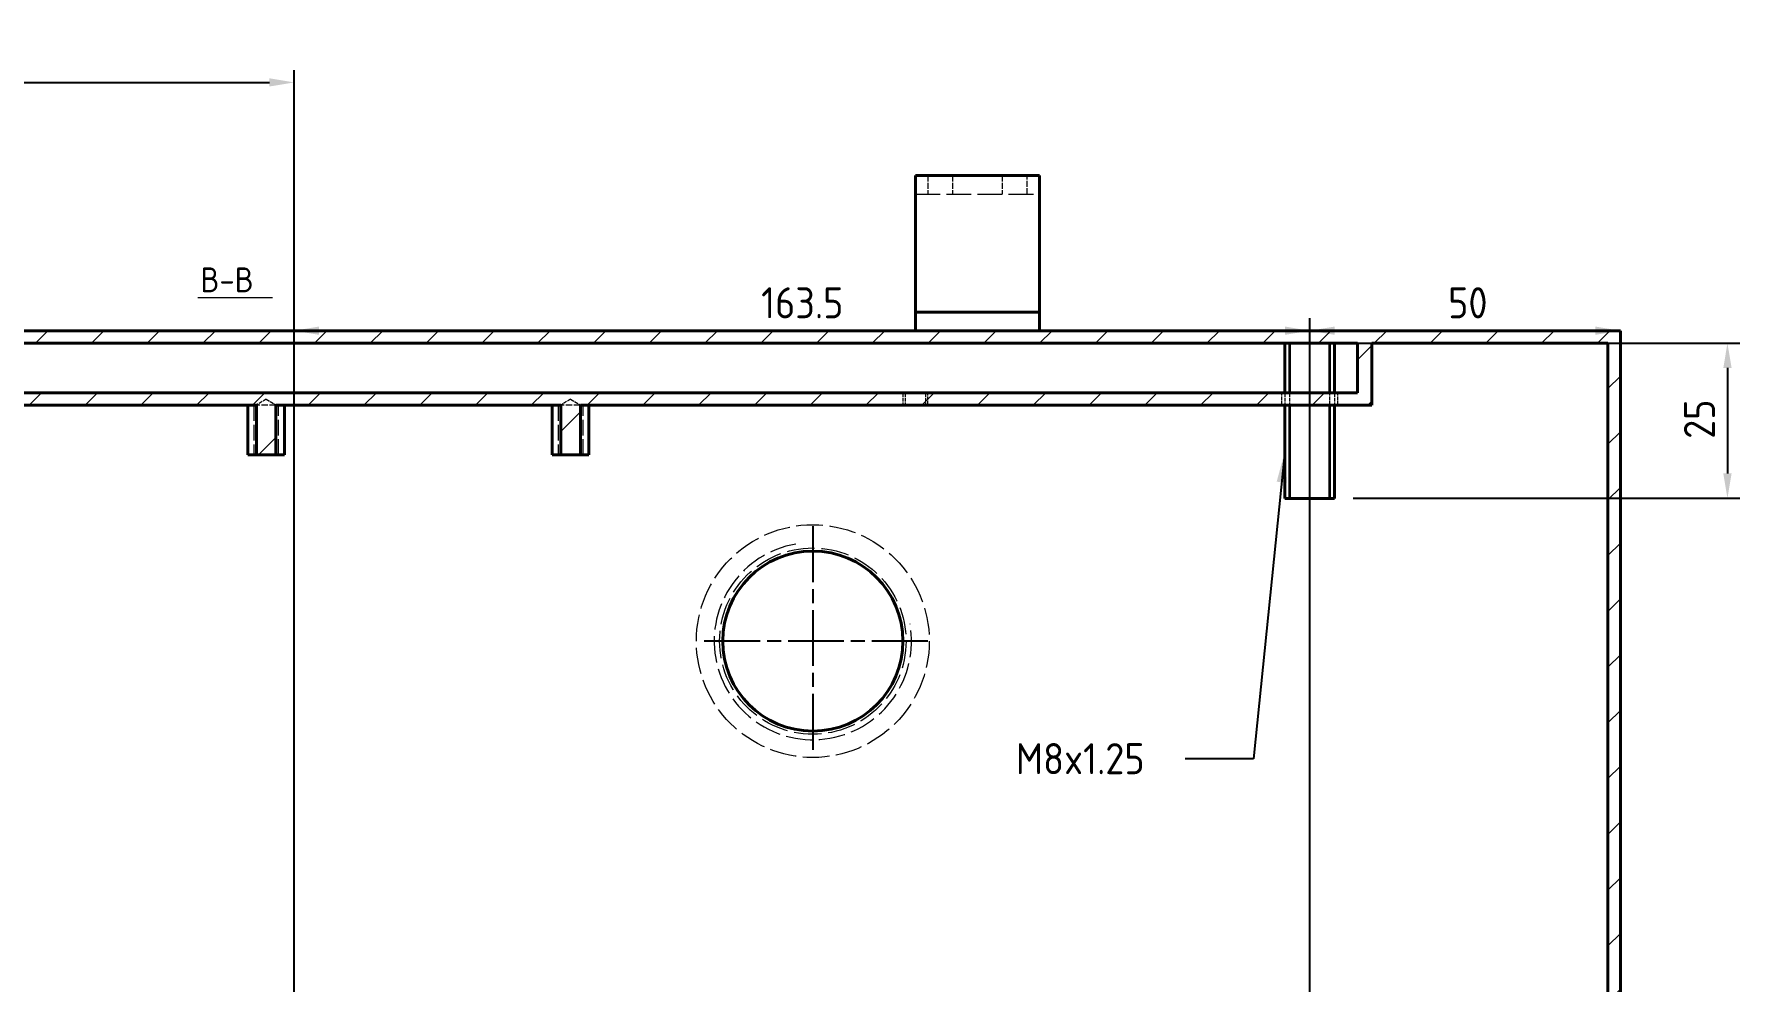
# Model space of a CAD drawing. Header units: millimetres. Extents: x 0 to 2378, y 0 to 1682.
# Drawn here: x 1321.5 to 1596.1, y 931.5 to 1084.2 of the extents above; entities that cross this region are included whole.
import ezdxf

# ---------------------------------------------------------------- set-up
doc = ezdxf.new("R2010")
doc.units = ezdxf.units.MM
doc.header["$LTSCALE"] = 2
doc.linetypes.add('CHAIN', pattern=[0.3543, 0.2362, -0.0295, 0.0591, -0.0295])
doc.linetypes.add('DASHED', pattern=[0.2067, 0.1654, -0.0413])
for name, color, linetype, lineweight in [('가려진 것(ISO)', 2, 'DASHED', 18), ('가시적인 것(ISO)', 3, 'Continuous', 40), ('가시적인 좁은 것(ISO)', 3, 'Continuous', 35), ('기호(ISO)', 5, 'Continuous', 25), ('중심 표식(ISO)', 1, 'Continuous', 25), ('치수(ISO)', 2, 'Continuous', 25), ('해치(ISO)', 7, 'Continuous', 18)]:
    doc.layers.add(name, color=color, linetype=linetype, lineweight=lineweight)
doc.styles.add('치수 텍스트_PSTEK_POSCO', font='isocp.shx')
doc.styles.add('텍스트 스타일512', font='isocp.shx')
doc.dimstyles.new('치수_PSTEK_POSCO', dxfattribs={"dimscale": 2, "dimtxt": 2.5, "dimasz": 2, "dimexe": 1, "dimexo": 1.5, "dimgap": 1, "dimtad": 1, "dimrnd": 1e-08, "dimdsep": 46, "dimtxsty": '치수 텍스트_PSTEK_POSCO', "dimcen": 0.09, "dimdle": 10, "dimclrd": 7, "dimclre": 7, "dimclrt": 2, "dimadec": 1, "dimazin": 2, "dimtfac": 1, "dimtmove": 0, "dimatfit": 3, "dimfxl": 0, "dimtolj": 1, "dimlwd": -1, "dimlwe": -1, "dimarcsym": 0})
doc.dimstyles.new('치수_PSTEK_POSCO$7', dxfattribs={"dimscale": 2, "dimtxt": 2.5, "dimasz": 2.5, "dimexe": 1, "dimexo": 1.5, "dimgap": 1, "dimtad": 1, "dimrnd": 1e-08, "dimdsep": 46, "dimtxsty": '치수 텍스트_PSTEK_POSCO', "dimcen": 0.09, "dimdle": 10, "dimclrd": 7, "dimclre": 7, "dimclrt": 2, "dimadec": 1, "dimazin": 2, "dimtfac": 1, "dimtmove": 0, "dimatfit": 3, "dimfxl": 0, "dimtolj": 1, "dimlwd": -1, "dimlwe": -1, "dimarcsym": 0})

# ---------------------------------------------------------------- blocks, each defined once
blk = doc.blocks.new('*D78')
at = {"layer": 'Defpoints', "color": 0, "transparency": 16777216}
for p in [(1530.89, 1034.39), (1530.89, 1009.39), (1594.13, 1009.39)]:
    blk.add_point(p, dxfattribs=at)
at = {"layer": '치수(ISO)', "color": 7, "transparency": 16777216}
for p, q in [((1533.89, 1034.39), (1596.13, 1034.39)), ((1594.13, 1030.39), (1594.13, 1013.39)), ((1533.89, 1009.39), (1596.13, 1009.39))]:
    blk.add_line(p, q, dxfattribs=at)
for points in [[(1593.47, 1030.39), (1594.8, 1030.39), (1594.13, 1034.39)], [(1593.47, 1013.39), (1594.8, 1013.39), (1594.13, 1009.39)]]:
    blk.add_solid(points, dxfattribs=at)
at = {"layer": '치수(ISO)', "color": 2, "transparency": 16777216, "insert": (1589.63, 1018.97), "char_height": 5, "attachment_point": 4, "rotation": 90, "style": '치수 텍스트_PSTEK_POSCO'}
blk.add_mtext('\\A1;25', dxfattribs=at)
blk = doc.blocks.new('*D108')
at = {"layer": 'Defpoints', "color": 0, "transparency": 16777216}
for p in [(1363.39, 1076.39), (1199.89, 881.39), (1363.39, 881.39)]:
    blk.add_point(p, dxfattribs=at)
at = {"layer": '치수(ISO)', "color": 7, "transparency": 16777216}
for p, q in [((1199.89, 884.39), (1199.89, 1078.39)), ((1363.39, 884.39), (1363.39, 1078.39)), ((1203.89, 1076.39), (1359.39, 1076.39))]:
    blk.add_line(p, q, dxfattribs=at)
for points in [[(1203.89, 1077.06), (1203.89, 1075.73), (1199.89, 1076.39)], [(1359.39, 1077.06), (1359.39, 1075.73), (1363.39, 1076.39)]]:
    blk.add_solid(points, dxfattribs=at)
at = {"layer": '치수(ISO)', "color": 2, "transparency": 16777216, "insert": (1275.04, 1080.89), "char_height": 5, "attachment_point": 4, "style": '치수 텍스트_PSTEK_POSCO'}
blk.add_mtext('\\A1;163.5', dxfattribs=at)
blk = doc.blocks.new('*D109')
at = {"layer": 'Defpoints', "color": 0, "transparency": 16777216}
for p in [(1526.89, 1036.39), (1363.39, 881.39), (1526.89, 881.39)]:
    blk.add_point(p, dxfattribs=at)
at = {"layer": '치수(ISO)', "color": 7, "transparency": 16777216}
for p, q in [((1363.39, 884.39), (1363.39, 1038.39)), ((1526.89, 884.39), (1526.89, 1038.39)), ((1367.39, 1036.39), (1522.89, 1036.39))]:
    blk.add_line(p, q, dxfattribs=at)
for points in [[(1367.39, 1037.06), (1367.39, 1035.73), (1363.39, 1036.39)], [(1522.89, 1037.06), (1522.89, 1035.73), (1526.89, 1036.39)]]:
    blk.add_solid(points, dxfattribs=at)
at = {"layer": '치수(ISO)', "color": 2, "transparency": 16777216, "insert": (1438.56, 1040.89), "char_height": 5, "attachment_point": 4, "style": '치수 텍스트_PSTEK_POSCO'}
blk.add_mtext('\\A1;163.5', dxfattribs=at)
blk = doc.blocks.new('*D110')
at = {"layer": 'Defpoints', "color": 0, "transparency": 16777216}
for p in [(1576.89, 1036.39), (1576.89, 1036.39), (1526.89, 881.39)]:
    blk.add_point(p, dxfattribs=at)
at = {"layer": '치수(ISO)', "color": 7, "transparency": 16777216}
for p, q in [((1526.89, 884.39), (1526.89, 1038.39)), ((1530.89, 1036.39), (1572.89, 1036.39))]:
    blk.add_line(p, q, dxfattribs=at)
for points in [[(1530.89, 1037.06), (1530.89, 1035.73), (1526.89, 1036.39)], [(1572.89, 1037.06), (1572.89, 1035.73), (1576.89, 1036.39)]]:
    blk.add_solid(points, dxfattribs=at)
at = {"layer": '치수(ISO)', "color": 2, "transparency": 16777216, "insert": (1549.16, 1040.89), "char_height": 5, "attachment_point": 4, "style": '치수 텍스트_PSTEK_POSCO'}
blk.add_mtext('\\A1;50', dxfattribs=at)

msp = doc.modelspace()

# ---------------------------------------------------------------- hatches: boundary and pattern name
at = {"layer": '해치(ISO)'}
h = msp.add_hatch(dxfattribs=at)
h.set_pattern_fill('ANSI31', color=256, scale=50.8, style=0)
h.set_pattern_definition([(45, (0, 0), (-4.490128, 4.490128), [])])
h.paths.add_polyline_path([(1574.8906, 1034.3869), (1574.8906, 888.3869), (1554.8906, 888.3869), (1554.8906, 870.3869), (1566.8906, 870.3869), (1566.8906, 872.3869), (1556.8906, 872.3869), (1556.8906, 886.3869), (1576.8906, 886.3869), (1576.8906, 1036.3869), (1149.8906, 1036.3869), (1149.8906, 886.3869), (1169.8906, 886.3869), (1169.8906, 872.3869), (1159.8906, 872.3869), (1159.8906, 870.3869), (1171.8906, 870.3869), (1171.8906, 888.3869), (1151.8906, 888.3869), (1151.8906, 1034.3869), (1189.8906, 1034.3869), (1189.8906, 1024.3869), (1357.3246, 1024.3869), (1357.3246, 1016.3869), (1360.4566, 1016.3869), (1360.4566, 1024.3869), (1406.3246, 1024.3869), (1406.3246, 1016.3869), (1409.4566, 1016.3869), (1409.4566, 1024.3869), (1536.8906, 1024.3869), (1536.8906, 1034.3869)])
h.paths.add_polyline_path([(1192.1906, 1034.3869), (1534.5906, 1034.3869), (1534.5906, 1026.3869), (1192.1906, 1026.3869)], flags=0)
edge = h.paths.add_edge_path()
edge.add_ellipse((1194.8906, 883.3869), major_axis=(-2.5, 0), ratio=1, start_angle=0, end_angle=360)
edge = h.paths.add_edge_path()
edge.add_line((1576.8906, 885.3869), (1574.8906, 885.3869))
edge.add_line((1574.8906, 885.3869), (1574.8906, 863.3869))
edge.add_line((1574.8906, 863.3869), (1393.8906, 863.3869))
edge.add_line((1393.8906, 863.3869), (1393.8906, 861.3869))
edge.add_line((1393.8906, 861.3869), (1459.8906, 861.3869))
edge.add_line((1459.8906, 861.3869), (1459.8906, 847.3869))
edge.add_ellipse((1457.8906, 847.3869), major_axis=(2, 0), ratio=1, start_angle=270, end_angle=360, ccw=False)
edge.add_line((1457.8906, 845.3869), (1449.8906, 845.3869))
edge.add_line((1449.8906, 845.3869), (1449.8906, 843.3869))
edge.add_line((1449.8906, 843.3869), (1458.6906, 843.3869))
edge.add_ellipse((1458.6906, 846.5869), major_axis=(0, -3.2), ratio=1, start_angle=0, end_angle=90)
edge.add_line((1461.8906, 846.5869), (1461.8906, 841.3869))
edge.add_line((1461.8906, 841.3869), (1473.8906, 841.3869))
edge.add_line((1473.8906, 841.3869), (1473.8906, 843.3869))
edge.add_line((1473.8906, 843.3869), (1463.8906, 843.3869))
edge.add_line((1463.8906, 843.3869), (1463.8906, 861.3869))
edge.add_line((1463.8906, 861.3869), (1576.8906, 861.3869))
edge.add_line((1576.8906, 861.3869), (1576.8906, 885.3869))
h.paths.add_polyline_path([(1151.8906, 885.3869), (1149.8906, 885.3869), (1149.8906, 861.3869), (1207.8906, 861.3869), (1207.8906, 843.3869), (1197.8906, 843.3869), (1197.8906, 841.3869), (1209.8906, 841.3869), (1209.8906, 861.3869), (1229.8906, 861.3869), (1229.8906, 863.3869), (1151.8906, 863.3869)])
h.paths.add_polyline_path([(1417.3906, 832.3869), (1417.3906, 833.1929), (1417.3906, 834.3869), (1395.3906, 834.3869), (1395.3906, 832.3869), (1414.2531, 832.3869), (1415.0706, 832.3869)])
h.paths.add_polyline_path([(1490.8906, 832.3869), (1490.8906, 860.3869), (1475.8906, 860.3869), (1475.8906, 858.3869), (1488.8906, 858.3869), (1488.8906, 834.3869), (1441.3906, 834.3869), (1441.3906, 833.1929), (1441.3906, 832.3869), (1443.7106, 832.3869), (1444.5281, 832.3869)])
h.paths.add_polyline_path([(1180.8906, 860.3869), (1180.8906, 832.3869), (1228.8906, 832.3869), (1228.8906, 834.3869), (1182.8906, 834.3869), (1182.8906, 860.3869)])

# ---------------------------------------------------------------- linework, layer by layer
at = {"layer": '가려진 것(ISO)', "ltscale": 2.856945}
for p, q in [((1465.3906, 1061.3869), (1465.3906, 1058.3869)), ((1469.3906, 1061.3869), (1469.3906, 1058.3869)), ((1477.3906, 1061.3869), (1477.3906, 1058.3869)), ((1481.3906, 1058.3869), (1481.3906, 1061.3869))]:
    msp.add_line(p, q, dxfattribs=at)
at = {"layer": '가려진 것(ISO)', "ltscale": 12.094824}
msp.add_line((1463.3906, 1058.3869), (1483.3906, 1058.3869), dxfattribs=at)
at = {"layer": '가려진 것(ISO)', "ltscale": 2.190301}
msp.add_line((1536.8906, 1034.3869), (1534.5906, 1034.3869), dxfattribs=at)
at = {"layer": '가려진 것(ISO)', "ltscale": 7.618686}
for p, q in [((1356.8906, 1024.3869), (1356.8906, 1016.3869)), ((1357.2696, 1024.3869), (1357.2696, 1016.3869)), ((1360.5116, 1024.3869), (1360.5116, 1016.3869)), ((1360.8906, 1016.3869), (1360.8906, 1024.3869)), ((1405.8906, 1024.3869), (1405.8906, 1016.3869)), ((1406.2696, 1024.3869), (1406.2696, 1016.3869)), ((1409.5116, 1024.3869), (1409.5116, 1016.3869)), ((1409.8906, 1016.3869), (1409.8906, 1024.3869))]:
    msp.add_line(p, q, dxfattribs=at)
at = {"layer": '가려진 것(ISO)', "ltscale": 1.800898}
for p, q in [((1358.8906, 1025.3609), (1357.2696, 1024.3869)), ((1358.8906, 1025.3609), (1360.5116, 1024.3869)), ((1407.8906, 1025.3609), (1406.2696, 1024.3869)), ((1407.8906, 1025.3609), (1409.5116, 1024.3869))]:
    msp.add_line(p, q, dxfattribs=at)
at = {"layer": '가려진 것(ISO)', "ltscale": 3.144316}
for p, q in [((1360.4566, 1024.3869), (1357.3246, 1024.3869)), ((1409.4566, 1024.3869), (1406.3246, 1024.3869))]:
    msp.add_line(p, q, dxfattribs=at)
at = {"layer": '가려진 것(ISO)', "ltscale": 1.904597}
for p, q in [((1461.3906, 1026.3869), (1461.3906, 1024.3869)), ((1461.7696, 1026.3869), (1461.7696, 1024.3869)), ((1465.0116, 1026.3869), (1465.0116, 1024.3869)), ((1465.3906, 1024.3869), (1465.3906, 1026.3869)), ((1522.3906, 1024.3869), (1522.3906, 1026.3869)), ((1522.8906, 1026.3869), (1522.8906, 1024.3869)), ((1523.6346, 1026.3869), (1523.6346, 1024.3869)), ((1530.1466, 1024.3869), (1530.1466, 1026.3869)), ((1530.8906, 1026.3869), (1530.8906, 1024.3869)), ((1531.3906, 1024.3869), (1531.3906, 1026.3869))]:
    msp.add_line(p, q, dxfattribs=at)
at = {"layer": '가려진 것(ISO)', "ltscale": 12.953526}
msp.add_circle((1446.8906, 986.3869), 18.75, dxfattribs=at)
at = {"layer": '가려진 것(ISO)', "ltscale": 13.413276}
msp.add_circle((1446.8906, 986.3869), 15.0029, dxfattribs=at)
at = {"layer": '가려진 것(ISO)', "ltscale": 12.934498}
msp.add_arc((1446.8906, 986.3869), 15.8857, 100, 10, dxfattribs=at)
at = {"layer": '가시적인 것(ISO)'}
for p, q in [((1483.3906, 1061.3869), (1463.3906, 1061.3869)), ((1463.3906, 1055.3869), (1463.3906, 1061.3869)), ((1483.3906, 1061.3869), (1483.3906, 1055.3869)), ((1463.3906, 1042.3869), (1463.3906, 1055.3869)), ((1483.3906, 1042.3869), (1483.3906, 1055.3869)), ((1463.3906, 1042.3869), (1463.3906, 1039.3869)), ((1483.3906, 1039.3869), (1483.3906, 1042.3869)), ((1463.3906, 1039.3869), (1483.3906, 1039.3869)), ((1463.3906, 1036.3869), (1463.3906, 1039.3869)), ((1483.3906, 1036.3869), (1483.3906, 1039.3869)), ((1576.8906, 1036.3869), (1149.8906, 1036.3869)), ((1576.8906, 886.3869), (1576.8906, 1036.3869)), ((1192.1906, 1034.3869), (1534.5906, 1034.3869)), ((1522.8906, 1034.3869), (1522.8906, 1026.3869)), ((1530.8906, 1034.3869), (1530.8906, 1026.3869)), ((1534.5906, 1034.3869), (1534.5906, 1026.3869)), ((1536.8906, 1034.3869), (1574.8906, 1034.3869)), ((1536.8906, 1024.3869), (1536.8906, 1034.3869)), ((1574.8906, 1034.3869), (1574.8906, 888.3869)), ((1189.8906, 1024.3869), (1357.3246, 1024.3869)), ((1534.5906, 1026.3869), (1192.1906, 1026.3869)), ((1355.9406, 1024.3869), (1355.9406, 1016.3869)), ((1357.3246, 1024.3869), (1357.3246, 1016.3869)), ((1360.4566, 1024.3869), (1406.3246, 1024.3869)), ((1360.4566, 1016.3869), (1360.4566, 1024.3869)), ((1361.8406, 1024.3869), (1361.8406, 1016.3869)), ((1404.9406, 1024.3869), (1404.9406, 1016.3869)), ((1406.3246, 1024.3869), (1406.3246, 1016.3869)), ((1409.4566, 1024.3869), (1536.8906, 1024.3869)), ((1409.4566, 1016.3869), (1409.4566, 1024.3869)), ((1410.8406, 1024.3869), (1410.8406, 1016.3869)), ((1522.8906, 1024.3869), (1522.8906, 1009.3869)), ((1530.8906, 1024.3869), (1530.8906, 1009.3869)), ((1357.3246, 1016.3869), (1355.9406, 1016.3869)), ((1357.3246, 1016.3869), (1360.4566, 1016.3869)), ((1361.8406, 1016.3869), (1360.4566, 1016.3869)), ((1406.3246, 1016.3869), (1404.9406, 1016.3869)), ((1406.3246, 1016.3869), (1409.4566, 1016.3869)), ((1410.8406, 1016.3869), (1409.4566, 1016.3869)), ((1522.8906, 1009.3869), (1530.8906, 1009.3869))]:
    msp.add_line(p, q, dxfattribs=at)
msp.add_circle((1446.8906, 986.3869), 14.5, dxfattribs=at)
at = {"layer": '가시적인 좁은 것(ISO)'}
for p, q in [((1523.6346, 1034.3869), (1523.6346, 1026.3869)), ((1530.1466, 1026.3869), (1530.1466, 1034.3869)), ((1523.6346, 1024.3869), (1523.6346, 1009.3869)), ((1530.1466, 1009.3869), (1530.1466, 1024.3869))]:
    msp.add_line(p, q, dxfattribs=at)
at = {"layer": '기호(ISO)', "color": 7, "lineweight": 18}
msp.add_line((1347.8845, 1041.7302), (1359.8893, 1041.7302), dxfattribs=at)
at = {"layer": '기호(ISO)', "color": 7}
msp.add_line((1522.8906, 1013.9856), (1522.8906, 1018.9605), dxfattribs=at)
at = {"layer": '중심 표식(ISO)', "linetype": 'CHAIN', "ltscale": 19.051651}
for p, q in [((1446.8906, 1004.8869), (1446.8906, 967.8869)), ((1465.3906, 986.3869), (1428.3906, 986.3869))]:
    msp.add_line(p, q, dxfattribs=at)

# ---------------------------------------------------------------- texts
at = {"layer": '기호(ISO)', "color": 7, "insert": (1348.3005, 1042.592), "char_height": 4, "attachment_point": 7, "style": '텍스트 스타일512'}
msp.add_mtext('B-B ', dxfattribs=at)
at = {"layer": '기호(ISO)', "color": 2, "insert": (1479.5711, 967.4487), "char_height": 5, "width": 25.25602, "attachment_point": 4, "style": '치수 텍스트_PSTEK_POSCO'}
msp.add_mtext('{M8x1.25}', dxfattribs=at)

# ---------------------------------------------------------------- dimensions: what is measured, and where the dimension line sits
at = {"layer": '치수(ISO)', "color": 7}
for base, p1, p2, angle, override, picture, middle in [((1363.3906, 1076.3944), (1199.8906, 881.3869), (1363.3906, 881.3869), 180, {"dimdec": 2, "dimtp": 0, "dimtm": 0, "dimtdec": 2, "dimtofl": 0, "dimatfit": 1}, '*D108', (1281.6406, 1076.3944)), ((1526.8906, 1036.3944), (1363.3906, 881.3869), (1526.8906, 881.3869), 180, {"dimdec": 2, "dimtp": 0, "dimtm": 0, "dimtdec": 2, "dimtofl": 0, "dimatfit": 1}, '*D109', (1445.1606, 1036.3944)), ((1576.8906, 1036.3944), (1526.8906, 881.3869), (1576.8906, 1036.3869), 180, {"dimdec": 2, "dimse2": 1, "dimtp": 0, "dimtm": 0, "dimtdec": 2, "dimtofl": 0, "dimatfit": 1}, '*D110', (1551.9106, 1036.3944)), ((1594.1347, 1009.3869), (1530.8906, 1034.3869), (1530.8906, 1009.3869), 90, {"dimdec": 2, "dimtp": 0, "dimtm": 0, "dimtdec": 2, "dimtofl": 0, "dimatfit": 1}, '*D78', (1594.1347, 1021.8869))]:
    dim = msp.add_linear_dim(base=base, p1=p1, p2=p2, angle=angle, dimstyle='치수_PSTEK_POSCO', override=override, dxfattribs=at)
    dim.commit()
    dim.dimension.update_dxf_attribs({"geometry": picture, "text_midpoint": middle, "dimtype": 160})

# ---------------------------------------------------------------- leaders
at = {"layer": '기호(ISO)', "color": 7, "annotation_type": 0, "has_hookline": 1, "hookline_direction": 1, "text_width": 21.2071}
msp.add_leader([(1522.8906, 1016.9605), (1517.8283, 967.4487), (1506.8271, 967.4487)], dimstyle='치수_PSTEK_POSCO$7', override={"dimtad": 0}, dxfattribs=at)

doc.saveas('drawing.dxf')
